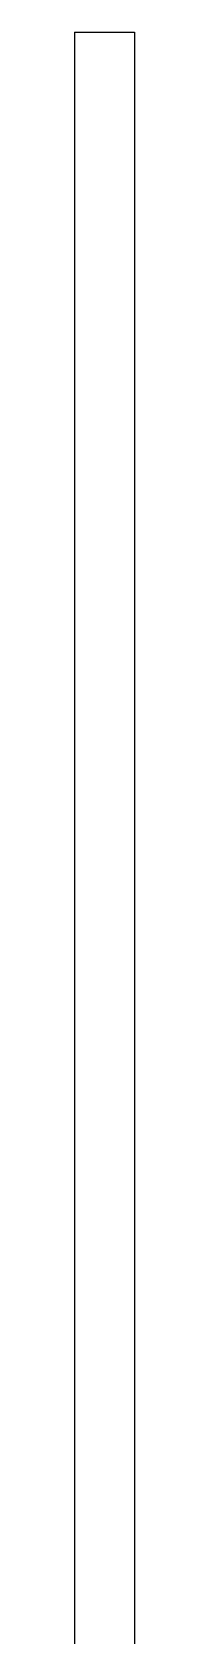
# Model space of a CAD drawing. Extents: x -24 to 123, y -44 to 344.
# Drawn here: x -14 to -12.5, y 304.25 to 344.5 of the extents above; entities that cross this region are included whole.
import ezdxf

# ---------------------------------------------------------------- set-up
doc = ezdxf.new("R2010")
doc.units = 0
doc.layers.get('0').update_dxf_attribs({"linetype": 'continuous'})

# ---------------------------------------------------------------- blocks, each defined once
blk = doc.blocks.new('FUSION037')
at = {"color": 0}
blk.add_line((-14, 344.5), (-12.5, 344.5), dxfattribs=at)
for points in [[(-14, 344.5), (-14, 344.45), (-14, 344.4), (-14, 344.35), (-14, 344.3), (-14, 344.25), (-14, 344.2), (-14, 344.15), (-14, 344.1), (-14, 344.05), (-14, 344), (-14, 343.95), (-14, 343.9), (-14, 343.85), (-14, 343.8), (-14, 343.75), (-14, 343.7), (-14, 343.65), (-14, 343.6), (-14, 343.55), (-14, 343.5), (-14, 343.45), (-14, 343.4), (-14, 343.35), (-14, 343.3), (-14, 343.25), (-14, 343.2), (-14, 343.15), (-14, 343.1), (-14, 343.05), (-14, 343), (-14, 342.95), (-14, 342.9), (-14, 342.85), (-14, 342.8), (-14, 342.75), (-14, 342.7), (-14, 342.65), (-14, 342.6), (-14, 342.55), (-14, 342.5), (-14, 342.45), (-14, 342.4), (-14, 342.35), (-14, 342.3), (-14, 342.25), (-14, 342.2), (-14, 342.15), (-14, 342.1), (-14, 342.05), (-14, 342), (-14, 341.95), (-14, 341.9), (-14, 341.85), (-14, 341.8), (-14, 341.75), (-14, 341.7), (-14, 341.65), (-14, 341.6), (-14, 341.55), (-14, 341.5), (-14, 341.45), (-14, 341.4), (-14, 341.35), (-14, 341.3), (-14, 341.25), (-14, 341.2), (-14, 341.15), (-14, 341.1), (-14, 341.05), (-14, 341), (-14, 340.95), (-14, 340.9), (-14, 340.85), (-14, 340.8), (-14, 340.75), (-14, 340.7), (-14, 340.65), (-14, 340.6), (-14, 340.55), (-14, 340.5), (-14, 340.45), (-14, 340.4), (-14, 340.35), (-14, 340.3), (-14, 340.25), (-14, 340.2), (-14, 340.15), (-14, 340.1), (-14, 340.05), (-14, 340), (-14, 339.95), (-14, 339.9), (-14, 339.85), (-14, 339.8), (-14, 339.75), (-14, 339.7), (-14, 339.65), (-14, 339.6), (-14, 339.55), (-14, 339.5), (-14, 339.45), (-14, 339.4), (-14, 339.35), (-14, 339.3), (-14, 339.25), (-14, 339.2), (-14, 339.15), (-14, 339.1), (-14, 339.05), (-14, 339), (-14, 338.95), (-14, 338.9), (-14, 338.85), (-14, 338.8), (-14, 338.75), (-14, 338.7), (-14, 338.65), (-14, 338.6), (-14, 338.55), (-14, 338.5), (-14, 338.45), (-14, 338.4), (-14, 338.35), (-14, 338.3), (-14, 338.25), (-14, 338.2), (-14, 338.15), (-14, 338.1), (-14, 338.05), (-14, 338), (-14, 337.95), (-14, 337.9), (-14, 337.85), (-14, 337.8), (-14, 337.75), (-14, 337.7), (-14, 337.65), (-14, 337.6), (-14, 337.55), (-14, 337.5), (-14, 337.45), (-14, 337.4), (-14, 337.35), (-14, 337.3), (-14, 337.25), (-14, 337.2), (-14, 337.15), (-14, 337.1), (-14, 337.05), (-14, 337), (-14, 336.95), (-14, 336.9), (-14, 336.85), (-14, 336.8), (-14, 336.75), (-14, 336.7), (-14, 336.65), (-14, 336.6), (-14, 336.55), (-14, 336.5), (-14, 336.45), (-14, 336.4), (-14, 336.35), (-14, 336.3), (-14, 336.25), (-14, 336.2), (-14, 336.15), (-14, 336.1), (-14, 336.05), (-14, 336), (-14, 335.95), (-14, 335.9), (-14, 335.85), (-14, 335.8), (-14, 335.75), (-14, 335.7), (-14, 335.65), (-14, 335.6), (-14, 335.55), (-14, 335.5), (-14, 335.45), (-14, 335.4), (-14, 335.35), (-14, 335.3), (-14, 335.25), (-14, 335.2), (-14, 335.15), (-14, 335.1), (-14, 335.05), (-14, 335), (-14, 334.95), (-14, 334.9), (-14, 334.85), (-14, 334.8), (-14, 334.75), (-14, 334.7), (-14, 334.65), (-14, 334.6), (-14, 334.55), (-14, 334.5), (-14, 334.45), (-14, 334.4), (-14, 334.35), (-14, 334.3), (-14, 334.25), (-14, 334.2), (-14, 334.15), (-14, 334.1), (-14, 334.05), (-14, 334), (-14, 333.95), (-14, 333.9), (-14, 333.85), (-14, 333.8), (-14, 333.75), (-14, 333.7), (-14, 333.65), (-14, 333.6), (-14, 333.55), (-14, 333.5), (-14, 333.45), (-14, 333.4), (-14, 333.35), (-14, 333.3), (-14, 333.25), (-14, 333.2), (-14, 333.15), (-14, 333.1), (-14, 333.05), (-14, 333), (-14, 332.95), (-14, 332.9), (-14, 332.85), (-14, 332.8), (-14, 332.75), (-14, 332.7), (-14, 332.65), (-14, 332.6), (-14, 332.55), (-14, 332.5), (-14, 332.45), (-14, 332.4), (-14, 332.35), (-14, 332.3), (-14, 332.25), (-14, 332.2), (-14, 332.15), (-14, 332.1), (-14, 332.05), (-14, 332), (-14, 331.95), (-14, 331.9), (-14, 331.85), (-14, 331.8), (-14, 331.75), (-14, 331.7), (-14, 331.65), (-14, 331.6), (-14, 331.55), (-14, 331.5), (-14, 331.45), (-14, 331.4), (-14, 331.35), (-14, 331.3), (-14, 331.25), (-14, 331.2), (-14, 331.15), (-14, 331.1), (-14, 331.05), (-14, 331), (-14, 330.95), (-14, 330.9), (-14, 330.85), (-14, 330.8), (-14, 330.75), (-14, 330.7), (-14, 330.65), (-14, 330.6), (-14, 330.55), (-14, 330.5), (-14, 330.45), (-14, 330.4), (-14, 330.35), (-14, 330.3), (-14, 330.25), (-14, 330.2), (-14, 330.15), (-14, 330.1), (-14, 330.05), (-14, 330), (-14, 329.95), (-14, 329.9), (-14, 329.85), (-14, 329.8), (-14, 329.75), (-14, 329.7), (-14, 329.65), (-14, 329.6), (-14, 329.55), (-14, 329.5), (-14, 329.45), (-14, 329.4), (-14, 329.35), (-14, 329.3), (-14, 329.25), (-14, 329.2), (-14, 329.15), (-14, 329.1), (-14, 329.05), (-14, 329), (-14, 328.95), (-14, 328.9), (-14, 328.85), (-14, 328.8), (-14, 328.75), (-14, 328.7), (-14, 328.65), (-14, 328.6), (-14, 328.55), (-14, 328.5), (-14, 328.45), (-14, 328.4), (-14, 328.35), (-14, 328.3), (-14, 328.25), (-14, 328.2), (-14, 328.15), (-14, 328.1), (-14, 328.05), (-14, 328), (-14, 327.95), (-14, 327.9), (-14, 327.85), (-14, 327.8), (-14, 327.75), (-14, 327.7), (-14, 327.65), (-14, 327.6), (-14, 327.55), (-14, 327.5), (-14, 327.45), (-14, 327.4), (-14, 327.35), (-14, 327.3), (-14, 327.25), (-14, 327.2), (-14, 327.15), (-14, 327.1), (-14, 327.05), (-14, 327), (-14, 326.95), (-14, 326.9), (-14, 326.85), (-14, 326.8), (-14, 326.75), (-14, 326.7), (-14, 326.65), (-14, 326.6), (-14, 326.55), (-14, 326.5), (-14, 326.45), (-14, 326.4), (-14, 326.35), (-14, 326.3), (-14, 326.25), (-14, 326.2), (-14, 326.15), (-14, 326.1), (-14, 326.05), (-14, 326), (-14, 325.95), (-14, 325.9), (-14, 325.85), (-14, 325.8), (-14, 325.75), (-14, 325.7), (-14, 325.65), (-14, 325.6), (-14, 325.55), (-14, 325.5), (-14, 325.45), (-14, 325.4), (-14, 325.35), (-14, 325.3), (-14, 325.25), (-14, 325.2), (-14, 325.15), (-14, 325.1), (-14, 325.05), (-14, 325), (-14, 324.95), (-14, 324.9), (-14, 324.85), (-14, 324.8), (-14, 324.75), (-14, 324.7), (-14, 324.65), (-14, 324.6), (-14, 324.55), (-14, 324.5), (-14, 324.45), (-14, 324.4), (-14, 324.35), (-14, 324.3), (-14, 324.25), (-14, 324.2), (-14, 324.15), (-14, 324.1), (-14, 324.05), (-14, 324), (-14, 323.95), (-14, 323.9), (-14, 323.85), (-14, 323.8), (-14, 323.75), (-14, 323.7), (-14, 323.65), (-14, 323.6), (-14, 323.55), (-14, 323.5), (-14, 323.45), (-14, 323.4), (-14, 323.35), (-14, 323.3), (-14, 323.25), (-14, 323.2), (-14, 323.15), (-14, 323.1), (-14, 323.05), (-14, 323), (-14, 322.95), (-14, 322.9), (-14, 322.85), (-14, 322.8), (-14, 322.75), (-14, 322.7), (-14, 322.65), (-14, 322.6), (-14, 322.55), (-14, 322.5), (-14, 322.45), (-14, 322.4), (-14, 322.35), (-14, 322.3), (-14, 322.25), (-14, 322.2), (-14, 322.15), (-14, 322.1), (-14, 322.05), (-14, 322), (-14, 321.95), (-14, 321.9), (-14, 321.85), (-14, 321.8), (-14, 321.75), (-14, 321.7), (-14, 321.65), (-14, 321.6), (-14, 321.55), (-14, 321.5), (-14, 321.45), (-14, 321.4), (-14, 321.35), (-14, 321.3), (-14, 321.25), (-14, 321.2), (-14, 321.15), (-14, 321.1), (-14, 321.05), (-14, 321), (-14, 320.95), (-14, 320.9), (-14, 320.85), (-14, 320.8), (-14, 320.75), (-14, 320.7), (-14, 320.65), (-14, 320.6), (-14, 320.55), (-14, 320.5), (-14, 320.45), (-14, 320.4), (-14, 320.35), (-14, 320.3), (-14, 320.25), (-14, 320.2), (-14, 320.15), (-14, 320.1), (-14, 320.05), (-14, 320), (-14, 319.95), (-14, 319.9), (-14, 319.85), (-14, 319.8), (-14, 319.75), (-14, 319.7), (-14, 319.65), (-14, 319.6), (-14, 319.55), (-14, 319.5), (-14, 319.45), (-14, 319.4), (-14, 319.35), (-14, 319.3), (-14, 319.25), (-14, 319.2), (-14, 319.15), (-14, 319.1), (-14, 319.05), (-14, 319), (-14, 318.95), (-14, 318.9), (-14, 318.85), (-14, 318.8), (-14, 318.75), (-14, 318.7), (-14, 318.65), (-14, 318.6), (-14, 318.55), (-14, 318.5), (-14, 318.45), (-14, 318.4), (-14, 318.35), (-14, 318.3), (-14, 318.25), (-14, 318.2), (-14, 318.15), (-14, 318.1), (-14, 318.05), (-14, 318), (-14, 317.95), (-14, 317.9), (-14, 317.85), (-14, 317.8), (-14, 317.75), (-14, 317.7), (-14, 317.65), (-14, 317.6), (-14, 317.55), (-14, 317.5), (-14, 317.45), (-14, 317.4), (-14, 317.35), (-14, 317.3), (-14, 317.25), (-14, 317.2), (-14, 317.15), (-14, 317.1), (-14, 317.05), (-14, 317), (-14, 316.95), (-14, 316.9), (-14, 316.85), (-14, 316.8), (-14, 316.75), (-14, 316.7), (-14, 316.65), (-14, 316.6), (-14, 316.55), (-14, 316.5), (-14, 316.45), (-14, 316.4), (-14, 316.35), (-14, 316.3), (-14, 316.25), (-14, 316.2), (-14, 316.15), (-14, 316.1), (-14, 316.05), (-14, 316), (-14, 315.95), (-14, 315.9), (-14, 315.85), (-14, 315.8), (-14, 315.75), (-14, 315.7), (-14, 315.65), (-14, 315.6), (-14, 315.55), (-14, 315.5), (-14, 315.45), (-14, 315.4), (-14, 315.35), (-14, 315.3), (-14, 315.25), (-14, 315.2), (-14, 315.15), (-14, 315.1), (-14, 315.05), (-14, 315), (-14, 314.95), (-14, 314.9), (-14, 314.85), (-14, 314.8), (-14, 314.75), (-14, 314.7), (-14, 314.65), (-14, 314.6), (-14, 314.55), (-14, 314.5), (-14, 314.45), (-14, 314.4), (-14, 314.35), (-14, 314.3), (-14, 314.25), (-14, 314.2), (-14, 314.15), (-14, 314.1), (-14, 314.05), (-14, 314), (-14, 313.95), (-14, 313.9), (-14, 313.85), (-14, 313.8), (-14, 313.75), (-14, 313.7), (-14, 313.65), (-14, 313.6), (-14, 313.55), (-14, 313.5), (-14, 313.45), (-14, 313.4), (-14, 313.35), (-14, 313.3), (-14, 313.25), (-14, 313.2), (-14, 313.15), (-14, 313.1), (-14, 313.05), (-14, 313), (-14, 312.95), (-14, 312.9), (-14, 312.85), (-14, 312.8), (-14, 312.75), (-14, 312.7), (-14, 312.65), (-14, 312.6), (-14, 312.55), (-14, 312.5), (-14, 312.45), (-14, 312.4), (-14, 312.35), (-14, 312.3), (-14, 312.25), (-14, 312.2), (-14, 312.15), (-14, 312.1), (-14, 312.05), (-14, 312), (-14, 311.95), (-14, 311.9), (-14, 311.85), (-14, 311.8), (-14, 311.75), (-14, 311.7), (-14, 311.65), (-14, 311.6), (-14, 311.55), (-14, 311.5), (-14, 311.45), (-14, 311.4), (-14, 311.35), (-14, 311.3), (-14, 311.25), (-14, 311.2), (-14, 311.15), (-14, 311.1), (-14, 311.05), (-14, 311), (-14, 310.95), (-14, 310.9), (-14, 310.85), (-14, 310.8), (-14, 310.75), (-14, 310.7), (-14, 310.65), (-14, 310.6), (-14, 310.55), (-14, 310.5), (-14, 310.45), (-14, 310.4), (-14, 310.35), (-14, 310.3), (-14, 310.25), (-14, 310.2), (-14, 310.15), (-14, 310.1), (-14, 310.05), (-14, 310), (-14, 309.95), (-14, 309.9), (-14, 309.85), (-14, 309.8), (-14, 309.75), (-14, 309.7), (-14, 309.65), (-14, 309.6), (-14, 309.55), (-14, 309.5), (-14, 309.45), (-14, 309.4), (-14, 309.35), (-14, 309.3), (-14, 309.25), (-14, 309.2), (-14, 309.15), (-14, 309.1), (-14, 309.05), (-14, 309), (-14, 308.95), (-14, 308.9), (-14, 308.85), (-14, 308.8), (-14, 308.75), (-14, 308.7), (-14, 308.65), (-14, 308.6), (-14, 308.55), (-14, 308.5), (-14, 308.45), (-14, 308.4), (-14, 308.35), (-14, 308.3), (-14, 308.25), (-14, 308.2), (-14, 308.15), (-14, 308.1), (-14, 308.05), (-14, 308), (-14, 307.95), (-14, 307.9), (-14, 307.85), (-14, 307.8), (-14, 307.75), (-14, 307.7), (-14, 307.65), (-14, 307.6), (-14, 307.55), (-14, 307.5), (-14, 307.45), (-14, 307.4), (-14, 307.35), (-14, 307.3), (-14, 307.25), (-14, 307.2), (-14, 307.15), (-14, 307.1), (-14, 307.05), (-14, 307), (-14, 306.95), (-14, 306.9), (-14, 306.85), (-14, 306.8), (-14, 306.75), (-14, 306.7), (-14, 306.65), (-14, 306.6), (-14, 306.55), (-14, 306.5), (-14, 306.45), (-14, 306.4), (-14, 306.35), (-14, 306.3), (-14, 306.25), (-14, 306.2), (-14, 306.15), (-14, 306.1), (-14, 306.05), (-14, 306), (-14, 305.95), (-14, 305.9), (-14, 305.85), (-14, 305.8), (-14, 305.75), (-14, 305.7), (-14, 305.65), (-14, 305.6), (-14, 305.55), (-14, 305.5), (-14, 305.45), (-14, 305.4), (-14, 305.35), (-14, 305.3), (-14, 305.25), (-14, 305.2), (-14, 305.15), (-14, 305.1), (-14, 305.05), (-14, 305), (-14, 304.95), (-14, 304.9), (-14, 304.85), (-14, 304.8), (-14, 304.75), (-14, 304.7), (-14, 304.65), (-14, 304.6), (-14, 304.55), (-14, 304.5), (-14, 304.45), (-14, 304.4), (-14, 304.35), (-14, 304.3), (-14, 304.25), (-14, 304.2)], [(-12.5, 344.5), (-12.5, 344.45), (-12.5, 344.4), (-12.5, 344.35), (-12.5, 344.3), (-12.5, 344.25), (-12.5, 344.2), (-12.5, 344.15), (-12.5, 344.1), (-12.5, 344.05), (-12.5, 344), (-12.5, 343.95), (-12.5, 343.9), (-12.5, 343.85), (-12.5, 343.8), (-12.5, 343.75), (-12.5, 343.7), (-12.5, 343.65), (-12.5, 343.6), (-12.5, 343.55), (-12.5, 343.5), (-12.5, 343.45), (-12.5, 343.4), (-12.5, 343.35), (-12.5, 343.3), (-12.5, 343.25), (-12.5, 343.2), (-12.5, 343.15), (-12.5, 343.1), (-12.5, 343.05), (-12.5, 343), (-12.5, 342.95), (-12.5, 342.9), (-12.5, 342.85), (-12.5, 342.8), (-12.5, 342.75), (-12.5, 342.7), (-12.5, 342.65), (-12.5, 342.6), (-12.5, 342.55), (-12.5, 342.5), (-12.5, 342.45), (-12.5, 342.4), (-12.5, 342.35), (-12.5, 342.3), (-12.5, 342.25), (-12.5, 342.2), (-12.5, 342.15), (-12.5, 342.1), (-12.5, 342.05), (-12.5, 342), (-12.5, 341.95), (-12.5, 341.9), (-12.5, 341.85), (-12.5, 341.8), (-12.5, 341.75), (-12.5, 341.7), (-12.5, 341.65), (-12.5, 341.6), (-12.5, 341.55), (-12.5, 341.5), (-12.5, 341.45), (-12.5, 341.4), (-12.5, 341.35), (-12.5, 341.3), (-12.5, 341.25), (-12.5, 341.2), (-12.5, 341.15), (-12.5, 341.1), (-12.5, 341.05), (-12.5, 341), (-12.5, 340.95), (-12.5, 340.9), (-12.5, 340.85), (-12.5, 340.8), (-12.5, 340.75), (-12.5, 340.7), (-12.5, 340.65), (-12.5, 340.6), (-12.5, 340.55), (-12.5, 340.5), (-12.5, 340.45), (-12.5, 340.4), (-12.5, 340.35), (-12.5, 340.3), (-12.5, 340.25), (-12.5, 340.2), (-12.5, 340.15), (-12.5, 340.1), (-12.5, 340.05), (-12.5, 340), (-12.5, 339.95), (-12.5, 339.9), (-12.5, 339.85), (-12.5, 339.8), (-12.5, 339.75), (-12.5, 339.7), (-12.5, 339.65), (-12.5, 339.6), (-12.5, 339.55), (-12.5, 339.5), (-12.5, 339.45), (-12.5, 339.4), (-12.5, 339.35), (-12.5, 339.3), (-12.5, 339.25), (-12.5, 339.2), (-12.5, 339.15), (-12.5, 339.1), (-12.5, 339.05), (-12.5, 339), (-12.5, 338.95), (-12.5, 338.9), (-12.5, 338.85), (-12.5, 338.8), (-12.5, 338.75), (-12.5, 338.7), (-12.5, 338.65), (-12.5, 338.6), (-12.5, 338.55), (-12.5, 338.5), (-12.5, 338.45), (-12.5, 338.4), (-12.5, 338.35), (-12.5, 338.3), (-12.5, 338.25), (-12.5, 338.2), (-12.5, 338.15), (-12.5, 338.1), (-12.5, 338.05), (-12.5, 338), (-12.5, 337.95), (-12.5, 337.9), (-12.5, 337.85), (-12.5, 337.8), (-12.5, 337.75), (-12.5, 337.7), (-12.5, 337.65), (-12.5, 337.6), (-12.5, 337.55), (-12.5, 337.5), (-12.5, 337.45), (-12.5, 337.4), (-12.5, 337.35), (-12.5, 337.3), (-12.5, 337.25), (-12.5, 337.2), (-12.5, 337.15), (-12.5, 337.1), (-12.5, 337.05), (-12.5, 337), (-12.5, 336.95), (-12.5, 336.9), (-12.5, 336.85), (-12.5, 336.8), (-12.5, 336.75), (-12.5, 336.7), (-12.5, 336.65), (-12.5, 336.6), (-12.5, 336.55), (-12.5, 336.5), (-12.5, 336.45), (-12.5, 336.4), (-12.5, 336.35), (-12.5, 336.3), (-12.5, 336.25), (-12.5, 336.2), (-12.5, 336.15), (-12.5, 336.1), (-12.5, 336.05), (-12.5, 336), (-12.5, 335.95), (-12.5, 335.9), (-12.5, 335.85), (-12.5, 335.8), (-12.5, 335.75), (-12.5, 335.7), (-12.5, 335.65), (-12.5, 335.6), (-12.5, 335.55), (-12.5, 335.5), (-12.5, 335.45), (-12.5, 335.4), (-12.5, 335.35), (-12.5, 335.3), (-12.5, 335.25), (-12.5, 335.2), (-12.5, 335.15), (-12.5, 335.1), (-12.5, 335.05), (-12.5, 335), (-12.5, 334.95), (-12.5, 334.9), (-12.5, 334.85), (-12.5, 334.8), (-12.5, 334.75), (-12.5, 334.7), (-12.5, 334.65), (-12.5, 334.6), (-12.5, 334.55), (-12.5, 334.5), (-12.5, 334.45), (-12.5, 334.4), (-12.5, 334.35), (-12.5, 334.3), (-12.5, 334.25), (-12.5, 334.2), (-12.5, 334.15), (-12.5, 334.1), (-12.5, 334.05), (-12.5, 334), (-12.5, 333.95), (-12.5, 333.9), (-12.5, 333.85), (-12.5, 333.8), (-12.5, 333.75), (-12.5, 333.7), (-12.5, 333.65), (-12.5, 333.6), (-12.5, 333.55), (-12.5, 333.5), (-12.5, 333.45), (-12.5, 333.4), (-12.5, 333.35), (-12.5, 333.3), (-12.5, 333.25), (-12.5, 333.2), (-12.5, 333.15), (-12.5, 333.1), (-12.5, 333.05), (-12.5, 333), (-12.5, 332.95), (-12.5, 332.9), (-12.5, 332.85), (-12.5, 332.8), (-12.5, 332.75), (-12.5, 332.7), (-12.5, 332.65), (-12.5, 332.6), (-12.5, 332.55), (-12.5, 332.5), (-12.5, 332.45), (-12.5, 332.4), (-12.5, 332.35), (-12.5, 332.3), (-12.5, 332.25), (-12.5, 332.2), (-12.5, 332.15), (-12.5, 332.1), (-12.5, 332.05), (-12.5, 332), (-12.5, 331.95), (-12.5, 331.9), (-12.5, 331.85), (-12.5, 331.8), (-12.5, 331.75), (-12.5, 331.7), (-12.5, 331.65), (-12.5, 331.6), (-12.5, 331.55), (-12.5, 331.5), (-12.5, 331.45), (-12.5, 331.4), (-12.5, 331.35), (-12.5, 331.3), (-12.5, 331.25), (-12.5, 331.2), (-12.5, 331.15), (-12.5, 331.1), (-12.5, 331.05), (-12.5, 331), (-12.5, 330.95), (-12.5, 330.9), (-12.5, 330.85), (-12.5, 330.8), (-12.5, 330.75), (-12.5, 330.7), (-12.5, 330.65), (-12.5, 330.6), (-12.5, 330.55), (-12.5, 330.5), (-12.5, 330.45), (-12.5, 330.4), (-12.5, 330.35), (-12.5, 330.3), (-12.5, 330.25), (-12.5, 330.2), (-12.5, 330.15), (-12.5, 330.1), (-12.5, 330.05), (-12.5, 330), (-12.5, 329.95), (-12.5, 329.9), (-12.5, 329.85), (-12.5, 329.8), (-12.5, 329.75), (-12.5, 329.7), (-12.5, 329.65), (-12.5, 329.6), (-12.5, 329.55), (-12.5, 329.5), (-12.5, 329.45), (-12.5, 329.4), (-12.5, 329.35), (-12.5, 329.3), (-12.5, 329.25), (-12.5, 329.2), (-12.5, 329.15), (-12.5, 329.1), (-12.5, 329.05), (-12.5, 329), (-12.5, 328.95), (-12.5, 328.9), (-12.5, 328.85), (-12.5, 328.8), (-12.5, 328.75), (-12.5, 328.7), (-12.5, 328.65), (-12.5, 328.6), (-12.5, 328.55), (-12.5, 328.5), (-12.5, 328.45), (-12.5, 328.4), (-12.5, 328.35), (-12.5, 328.3), (-12.5, 328.25), (-12.5, 328.2), (-12.5, 328.15), (-12.5, 328.1), (-12.5, 328.05), (-12.5, 328), (-12.5, 327.95), (-12.5, 327.9), (-12.5, 327.85), (-12.5, 327.8), (-12.5, 327.75), (-12.5, 327.7), (-12.5, 327.65), (-12.5, 327.6), (-12.5, 327.55), (-12.5, 327.5), (-12.5, 327.45), (-12.5, 327.4), (-12.5, 327.35), (-12.5, 327.3), (-12.5, 327.25), (-12.5, 327.2), (-12.5, 327.15), (-12.5, 327.1), (-12.5, 327.05), (-12.5, 327), (-12.5, 326.95), (-12.5, 326.9), (-12.5, 326.85), (-12.5, 326.8), (-12.5, 326.75), (-12.5, 326.7), (-12.5, 326.65), (-12.5, 326.6), (-12.5, 326.55), (-12.5, 326.5), (-12.5, 326.45), (-12.5, 326.4), (-12.5, 326.35), (-12.5, 326.3), (-12.5, 326.25), (-12.5, 326.2), (-12.5, 326.15), (-12.5, 326.1), (-12.5, 326.05), (-12.5, 326), (-12.5, 325.95), (-12.5, 325.9), (-12.5, 325.85), (-12.5, 325.8), (-12.5, 325.75), (-12.5, 325.7), (-12.5, 325.65), (-12.5, 325.6), (-12.5, 325.55), (-12.5, 325.5), (-12.5, 325.45), (-12.5, 325.4), (-12.5, 325.35), (-12.5, 325.3), (-12.5, 325.25), (-12.5, 325.2), (-12.5, 325.15), (-12.5, 325.1), (-12.5, 325.05), (-12.5, 325), (-12.5, 324.95), (-12.5, 324.9), (-12.5, 324.85), (-12.5, 324.8), (-12.5, 324.75), (-12.5, 324.7), (-12.5, 324.65), (-12.5, 324.6), (-12.5, 324.55), (-12.5, 324.5), (-12.5, 324.45), (-12.5, 324.4), (-12.5, 324.35), (-12.5, 324.3), (-12.5, 324.25), (-12.5, 324.2), (-12.5, 324.15), (-12.5, 324.1), (-12.5, 324.05), (-12.5, 324), (-12.5, 323.95), (-12.5, 323.9), (-12.5, 323.85), (-12.5, 323.8), (-12.5, 323.75), (-12.5, 323.7), (-12.5, 323.65), (-12.5, 323.6), (-12.5, 323.55), (-12.5, 323.5), (-12.5, 323.45), (-12.5, 323.4), (-12.5, 323.35), (-12.5, 323.3), (-12.5, 323.25), (-12.5, 323.2), (-12.5, 323.15), (-12.5, 323.1), (-12.5, 323.05), (-12.5, 323), (-12.5, 322.95), (-12.5, 322.9), (-12.5, 322.85), (-12.5, 322.8), (-12.5, 322.75), (-12.5, 322.7), (-12.5, 322.65), (-12.5, 322.6), (-12.5, 322.55), (-12.5, 322.5), (-12.5, 322.45), (-12.5, 322.4), (-12.5, 322.35), (-12.5, 322.3), (-12.5, 322.25), (-12.5, 322.2), (-12.5, 322.15), (-12.5, 322.1), (-12.5, 322.05), (-12.5, 322), (-12.5, 321.95), (-12.5, 321.9), (-12.5, 321.85), (-12.5, 321.8), (-12.5, 321.75), (-12.5, 321.7), (-12.5, 321.65), (-12.5, 321.6), (-12.5, 321.55), (-12.5, 321.5), (-12.5, 321.45), (-12.5, 321.4), (-12.5, 321.35), (-12.5, 321.3), (-12.5, 321.25), (-12.5, 321.2), (-12.5, 321.15), (-12.5, 321.1), (-12.5, 321.05), (-12.5, 321), (-12.5, 320.95), (-12.5, 320.9), (-12.5, 320.85), (-12.5, 320.8), (-12.5, 320.75), (-12.5, 320.7), (-12.5, 320.65), (-12.5, 320.6), (-12.5, 320.55), (-12.5, 320.5), (-12.5, 320.45), (-12.5, 320.4), (-12.5, 320.35), (-12.5, 320.3), (-12.5, 320.25), (-12.5, 320.2), (-12.5, 320.15), (-12.5, 320.1), (-12.5, 320.05), (-12.5, 320), (-12.5, 319.95), (-12.5, 319.9), (-12.5, 319.85), (-12.5, 319.8), (-12.5, 319.75), (-12.5, 319.7), (-12.5, 319.65), (-12.5, 319.6), (-12.5, 319.55), (-12.5, 319.5), (-12.5, 319.45), (-12.5, 319.4), (-12.5, 319.35), (-12.5, 319.3), (-12.5, 319.25), (-12.5, 319.2), (-12.5, 319.15), (-12.5, 319.1), (-12.5, 319.05), (-12.5, 319), (-12.5, 318.95), (-12.5, 318.9), (-12.5, 318.85), (-12.5, 318.8), (-12.5, 318.75), (-12.5, 318.7), (-12.5, 318.65), (-12.5, 318.6), (-12.5, 318.55), (-12.5, 318.5), (-12.5, 318.45), (-12.5, 318.4), (-12.5, 318.35), (-12.5, 318.3), (-12.5, 318.25), (-12.5, 318.2), (-12.5, 318.15), (-12.5, 318.1), (-12.5, 318.05), (-12.5, 318), (-12.5, 317.95), (-12.5, 317.9), (-12.5, 317.85), (-12.5, 317.8), (-12.5, 317.75), (-12.5, 317.7), (-12.5, 317.65), (-12.5, 317.6), (-12.5, 317.55), (-12.5, 317.5), (-12.5, 317.45), (-12.5, 317.4), (-12.5, 317.35), (-12.5, 317.3), (-12.5, 317.25), (-12.5, 317.2), (-12.5, 317.15), (-12.5, 317.1), (-12.5, 317.05), (-12.5, 317), (-12.5, 316.95), (-12.5, 316.9), (-12.5, 316.85), (-12.5, 316.8), (-12.5, 316.75), (-12.5, 316.7), (-12.5, 316.65), (-12.5, 316.6), (-12.5, 316.55), (-12.5, 316.5), (-12.5, 316.45), (-12.5, 316.4), (-12.5, 316.35), (-12.5, 316.3), (-12.5, 316.25), (-12.5, 316.2), (-12.5, 316.15), (-12.5, 316.1), (-12.5, 316.05), (-12.5, 316), (-12.5, 315.95), (-12.5, 315.9), (-12.5, 315.85), (-12.5, 315.8), (-12.5, 315.75), (-12.5, 315.7), (-12.5, 315.65), (-12.5, 315.6), (-12.5, 315.55), (-12.5, 315.5), (-12.5, 315.45), (-12.5, 315.4), (-12.5, 315.35), (-12.5, 315.3), (-12.5, 315.25), (-12.5, 315.2), (-12.5, 315.15), (-12.5, 315.1), (-12.5, 315.05), (-12.5, 315), (-12.5, 314.95), (-12.5, 314.9), (-12.5, 314.85), (-12.5, 314.8), (-12.5, 314.75), (-12.5, 314.7), (-12.5, 314.65), (-12.5, 314.6), (-12.5, 314.55), (-12.5, 314.5), (-12.5, 314.45), (-12.5, 314.4), (-12.5, 314.35), (-12.5, 314.3), (-12.5, 314.25), (-12.5, 314.2), (-12.5, 314.15), (-12.5, 314.1), (-12.5, 314.05), (-12.5, 314), (-12.5, 313.95), (-12.5, 313.9), (-12.5, 313.85), (-12.5, 313.8), (-12.5, 313.75), (-12.5, 313.7), (-12.5, 313.65), (-12.5, 313.6), (-12.5, 313.55), (-12.5, 313.5), (-12.5, 313.45), (-12.5, 313.4), (-12.5, 313.35), (-12.5, 313.3), (-12.5, 313.25), (-12.5, 313.2), (-12.5, 313.15), (-12.5, 313.1), (-12.5, 313.05), (-12.5, 313), (-12.5, 312.95), (-12.5, 312.9), (-12.5, 312.85), (-12.5, 312.8), (-12.5, 312.75), (-12.5, 312.7), (-12.5, 312.65), (-12.5, 312.6), (-12.5, 312.55), (-12.5, 312.5), (-12.5, 312.45), (-12.5, 312.4), (-12.5, 312.35), (-12.5, 312.3), (-12.5, 312.25), (-12.5, 312.2), (-12.5, 312.15), (-12.5, 312.1), (-12.5, 312.05), (-12.5, 312), (-12.5, 311.95), (-12.5, 311.9), (-12.5, 311.85), (-12.5, 311.8), (-12.5, 311.75), (-12.5, 311.7), (-12.5, 311.65), (-12.5, 311.6), (-12.5, 311.55), (-12.5, 311.5), (-12.5, 311.45), (-12.5, 311.4), (-12.5, 311.35), (-12.5, 311.3), (-12.5, 311.25), (-12.5, 311.2), (-12.5, 311.15), (-12.5, 311.1), (-12.5, 311.05), (-12.5, 311), (-12.5, 310.95), (-12.5, 310.9), (-12.5, 310.85), (-12.5, 310.8), (-12.5, 310.75), (-12.5, 310.7), (-12.5, 310.65), (-12.5, 310.6), (-12.5, 310.55), (-12.5, 310.5), (-12.5, 310.45), (-12.5, 310.4), (-12.5, 310.35), (-12.5, 310.3), (-12.5, 310.25), (-12.5, 310.2), (-12.5, 310.15), (-12.5, 310.1), (-12.5, 310.05), (-12.5, 310), (-12.5, 309.95), (-12.5, 309.9), (-12.5, 309.85), (-12.5, 309.8), (-12.5, 309.75), (-12.5, 309.7), (-12.5, 309.65), (-12.5, 309.6), (-12.5, 309.55), (-12.5, 309.5), (-12.5, 309.45), (-12.5, 309.4), (-12.5, 309.35), (-12.5, 309.3), (-12.5, 309.25), (-12.5, 309.2), (-12.5, 309.15), (-12.5, 309.1), (-12.5, 309.05), (-12.5, 309), (-12.5, 308.95), (-12.5, 308.9), (-12.5, 308.85), (-12.5, 308.8), (-12.5, 308.75), (-12.5, 308.7), (-12.5, 308.65), (-12.5, 308.6), (-12.5, 308.55), (-12.5, 308.5), (-12.5, 308.45), (-12.5, 308.4), (-12.5, 308.35), (-12.5, 308.3), (-12.5, 308.25), (-12.5, 308.2), (-12.5, 308.15), (-12.5, 308.1), (-12.5, 308.05), (-12.5, 308), (-12.5, 307.95), (-12.5, 307.9), (-12.5, 307.85), (-12.5, 307.8), (-12.5, 307.75), (-12.5, 307.7), (-12.5, 307.65), (-12.5, 307.6), (-12.5, 307.55), (-12.5, 307.5), (-12.5, 307.45), (-12.5, 307.4), (-12.5, 307.35), (-12.5, 307.3), (-12.5, 307.25), (-12.5, 307.2), (-12.5, 307.15), (-12.5, 307.1), (-12.5, 307.05), (-12.5, 307), (-12.5, 306.95), (-12.5, 306.9), (-12.5, 306.85), (-12.5, 306.8), (-12.5, 306.75), (-12.5, 306.7), (-12.5, 306.65), (-12.5, 306.6), (-12.5, 306.55), (-12.5, 306.5), (-12.5, 306.45), (-12.5, 306.4), (-12.5, 306.35), (-12.5, 306.3), (-12.5, 306.25), (-12.5, 306.2), (-12.5, 306.15), (-12.5, 306.1), (-12.5, 306.05), (-12.5, 306), (-12.5, 305.95), (-12.5, 305.9), (-12.5, 305.85), (-12.5, 305.8), (-12.5, 305.75), (-12.5, 305.7), (-12.5, 305.65), (-12.5, 305.6), (-12.5, 305.55), (-12.5, 305.5), (-12.5, 305.45), (-12.5, 305.4), (-12.5, 305.35), (-12.5, 305.3), (-12.5, 305.25), (-12.5, 305.2), (-12.5, 305.15), (-12.5, 305.1), (-12.5, 305.05), (-12.5, 305), (-12.5, 304.95), (-12.5, 304.9), (-12.5, 304.85), (-12.5, 304.8), (-12.5, 304.75), (-12.5, 304.7), (-12.5, 304.65), (-12.5, 304.6), (-12.5, 304.55), (-12.5, 304.5), (-12.5, 304.45), (-12.5, 304.4), (-12.5, 304.35), (-12.5, 304.3), (-12.5, 304.25), (-12.5, 304.2)]]:
    blk.add_lwpolyline(points, dxfattribs=at)

msp = doc.modelspace()

# ---------------------------------------------------------------- block references
msp.add_blockref('FUSION037', (0, 0))

doc.saveas('drawing.dxf')
